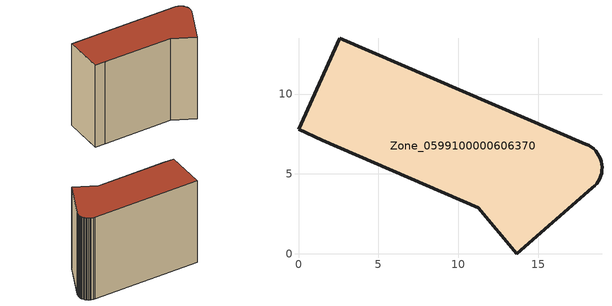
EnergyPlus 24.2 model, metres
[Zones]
Zone_0599100000606370
 floor ground (C_G): 18.59,6.44 18.71,6.3 18.8,6.14 18.88,5.97 18.94,5.79 18.98,5.61 18.99,5.43 18.99,5.24 18.96,5.06 18.91,4.88 18.84,4.71 18.65,4.39 18.53,4.25 18.39,4.13 13.65,0 11.25,2.9 1.47,7.12 0,7.81 2.57,13.5 17.99,6.87 18.16,6.79 18.46,6.58 z0
 wall outside (C_F): 0,7.81 1.47,7.12 11.25,2.9 13.65,0 18.39,4.13 18.53,4.25 18.65,4.39 18.84,4.71 18.91,4.88 18.96,5.06 18.99,5.24 18.99,5.43 18.98,5.61 18.94,5.79 18.88,5.97 18.8,6.14 18.71,6.3 18.59,6.44 18.46,6.58 18.16,6.79 17.99,6.87 2.57,13.5 0,7.81 z0:13.61
 roof outside (C_R): 18.59,6.44 18.46,6.58 18.16,6.79 17.99,6.87 2.57,13.5 0,7.81 1.47,7.12 11.25,2.9 13.65,0 18.39,4.13 18.53,4.25 18.65,4.39 18.84,4.71 18.91,4.88 18.96,5.06 18.99,5.24 18.99,5.43 18.98,5.61 18.94,5.79 18.88,5.97 18.8,6.14 18.71,6.3 z13.61
[BUILDING]
Pand.0599100000606370: North Axis=0; Terrain=City; Loads Convergence Tolerance Value=0.04; Temperature Convergence Tolerance Value=0.4; Solar Distribution=FullExterior; Maximum Number of Warmup Days=25; Minimum Number of Warmup Days=1
[Site:Location]
Rotterdam.The.Hague.AP_ZH_NLD Design_Conditions: Latitude=51.96; Longitude=4.45; Time Zone=1; Elevation=-4.5
[SITE:GROUNDTEMPERATURE:BUILDINGSURFACE]
18, 18, 18, 18, 18, 18, 18, 18, 18, 18, 18, 18
[MATERIAL] Thermal Absorptance=0.9; Solar Absorptance=0.7; Visible Absorptance=0.7
Name | Roughness | Thickness | Conductivity | Density | Specific Heat
G.TI.1946 | MediumSmooth | 0.15 | 1 | 540 | 1210
F.TI.1946 | Rough | 0.3 | 0.857143 | 1920 | 840
R.TI.1946 | MediumRough | 0.2 | 0.1 | 1500 | 1000
[CONSTRUCTION]
C_G: G.TI.1946
C_F: F.TI.1946
C_R: R.TI.1946
[ZONE]
Zone_0599100000606370: Type=1; Multiplier=1; Ceiling Height=Autocalculate; Volume=Autocalculate; Floor Area=autocalculate; Part of Total Floor Area=Yes
[ZONEINFILTRATION:DESIGNFLOWRATE]
Infil_Zone_0599100000606370: Zone or ZoneList or Space or SpaceList=Zone_0599100000606370; Schedule=AlwaysOn; Design Flow Rate Calculation Method=Flow/Area; Flow Rate per Floor Area=0.003; Constant Term Coefficient=1; Temperature Term Coefficient=0; Velocity Term Coefficient=0; Velocity Squared Term Coefficient=0
[HVACTEMPLATE:ZONE:IDEALLOADSAIRSYSTEM]
Zone_0599100000606370: Maximum Heating Supply Air Temperature=50; Minimum Cooling Supply Air Temperature=13; Maximum Heating Supply Air Humidity Ratio=0.0156; Minimum Cooling Supply Air Humidity Ratio=0.0077; Heating Limit=NoLimit; Cooling Limit=NoLimit; Dehumidification Control Type=ConstantSensibleHeatRatio; Cooling Sensible Heat Ratio=0.7; Dehumidification Setpoint=60; Humidification Control Type=None; Humidification Setpoint=30; Outdoor Air Method=None; Outdoor Air Flow Rate per Person=0.00944; Outdoor Air Flow Rate per Zone Floor Area=0; Outdoor Air Flow Rate per Zone=0; Demand Controlled Ventilation Type=None; Outdoor Air Economizer Type=NoEconomizer; Heat Recovery Type=None; Sensible Heat Recovery Effectiveness=0.7; Latent Heat Recovery Effectiveness=0.65
[ZONECONTROL:THERMOSTAT]
ThermostatControl_Zone_0599100000606370: Zone or ZoneList=Zone_0599100000606370; Control Type Schedule=DualSetpointControlType; Control 1=Thermostat_Zone_0599100000606370; Temperature Difference Between Cutout And Setpoint=0
[THERMOSTATSETPOINT:DUALSETPOINT]
Thermostat_Zone_0599100000606370: Heating Setpoint Temperature Schedule=HeatingSetpoint_Zone_0599100000606370; Cooling Setpoint Temperature Schedule=CoolingSetpoint_Zone_0599100000606370
[SCHEDULE:COMPACT]
HeatingSetpoint_Zone_0599100000606370: Through: 12/31, For: AllDays, Until: 24:00, 21
CoolingSetpoint_Zone_0599100000606370: Through: 12/31, For: AllDays, Until: 24:00, 24
DualSetpointControlType: Through: 12/31, For: AllDays, Until: 24:00, 4
AlwaysOn: Through: 12/31, For: AllDays, Until: 24:00, 1
